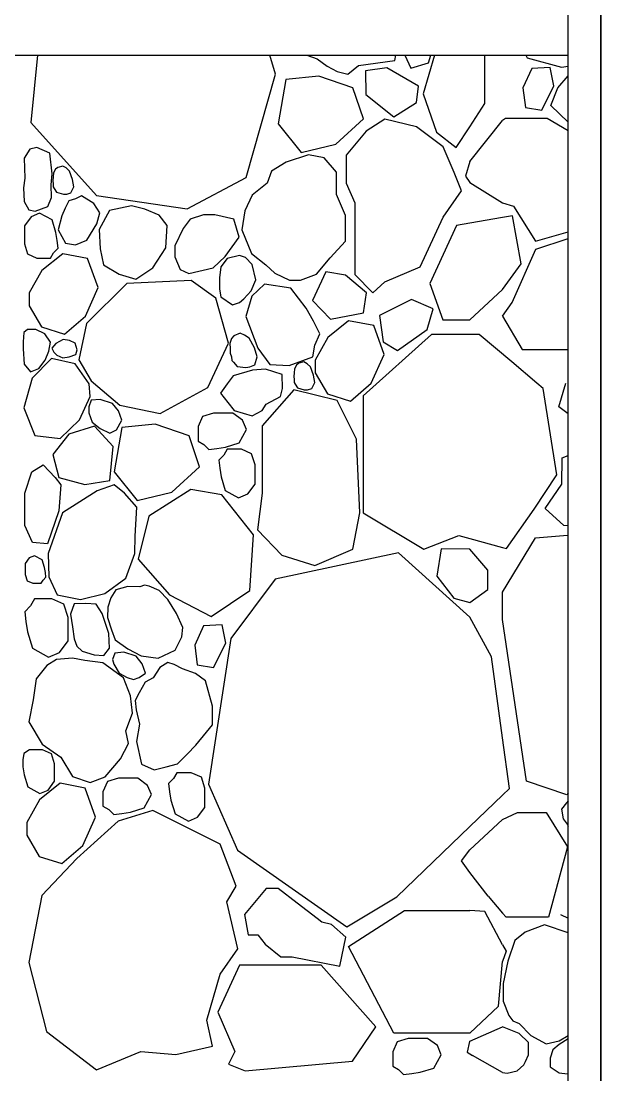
# Model space of a CAD drawing. Header units: millimetres. Extents: x 10227 to 13232, y 2 to 9351.
# Drawn here: x 11919.8 to 12008.2, y 7476.6 to 7637.4 of the extents above; entities that cross this region are included whole.
import ezdxf

# ---------------------------------------------------------------- set-up
doc = ezdxf.new("R2010")
doc.units = ezdxf.units.MM
for name, color, linetype in [('A-FLOOR-STRS', 3, 'Continuous'), ('A-WALL-FULL-EXTR', 1, 'Continuous'), ('RETINO', 20, 'Continuous')]:
    doc.layers.add(name, color=color, linetype=linetype)

msp = doc.modelspace()

# ---------------------------------------------------------------- linework, layer by layer
at = {"layer": 'A-FLOOR-STRS', "ltscale": 0.1}
for p, q in [((12003.18, 7309.22), (12003.18, 8001.78)), ((12008.18, 7309.22), (12008.18, 8001.78))]:
    msp.add_line(p, q, dxfattribs=at)
at = {"layer": 'A-WALL-FULL-EXTR', "ltscale": 0.1}
for p, q in [((12008.18, 9251.16), (12008.18, 6986)), ((11708.18, 7632.14), (12003.18, 7632.14))]:
    msp.add_line(p, q, dxfattribs=at)
at = {"layer": 'RETINO', "ltscale": 0.1}
for p, q in [((11990.5, 7624.78), (11990.5, 7632.14)), ((11988.18, 7621.24), (11990.5, 7624.78)), ((11988.18, 7615.95), (11993.18, 7622.17)), ((11988.18, 7612.72), (11993.18, 7609.64)), ((11993.18, 7607.4), (11988.18, 7606.51)), ((11988.18, 7591.78), (11993.18, 7596.42)), ((11993.18, 7592.32), (11996.17, 7587.25)), ((11994.59, 7585.36), (11989.62, 7589.56)), ((11996.17, 7587.25), (12003.18, 7587.25)), ((11998.39, 7582.14), (11994.59, 7585.36)), ((11988.18, 7558.42), (11993.18, 7557.04)), ((11990.93, 7553.61), (11988.18, 7556.8)), ((11990.93, 7550.67), (11990.93, 7553.61)), ((11988.18, 7548.64), (11990.93, 7550.67)), ((11993.18, 7546.05), (11993.18, 7550.23)), ((11991.51, 7540.36), (11988.18, 7546.45)), ((11993.18, 7528.04), (11991.51, 7540.36)), ((11988.18, 7514.47), (11993.18, 7519.28)), ((11993.18, 7515.57), (11988.18, 7510.96)), ((11990.97, 7503.85), (11988.18, 7507.48)), ((11990.97, 7503.85), (11993.18, 7501.27)), ((11990.48, 7501.51), (11988.18, 7501.7)), ((11993.18, 7496.46), (11990.48, 7501.51)), ((11992.55, 7487.08), (11993.18, 7493.88)), ((11988.18, 7482.99), (11992.55, 7487.08)), ((11988.18, 7481.74), (11993.18, 7483.91)), ((11993.18, 7476.99), (11988.59, 7479.56))]:
    msp.add_line(p, q, dxfattribs=at)
at = {"layer": 'RETINO'}
for points in [[(11922.26, 7632.14), (11921.23, 7621.87), (11931.27, 7610.75), (11945.09, 7608.74), (11954.08, 7613.48), (11958.54, 7629.27), (11957.71, 7632.14)], [(11963.33, 7632.14), (11964.9, 7631.62), (11966.42, 7630.48), (11967.94, 7629.67), (11969.57, 7629.28), (11971.21, 7630.57)], [(11971.21, 7630.57), (11976.76, 7631.34), (11976.92, 7632.14)], [(11978.26, 7632.14), (11979.18, 7630.18), (11981.88, 7631), (11982.26, 7632.14)], [(11982.81, 7632.14), (11981.06, 7626.27), (11983.13, 7620.4), (11986.12, 7618.09), (11988.18, 7621.24)], [(11996.75, 7632.14), (11996.92, 7631.73), (12002.19, 7630.33)], [(11980.04, 7624.93), (11980.35, 7627.43), (11975.53, 7630.25), (11972.29, 7629.75), (11972.35, 7626.17), (11976.6, 7622.76), (11980.04, 7624.93)], [(11996.67, 7624.17), (11999.16, 7623.77), (12001.02, 7627.48), (12000.44, 7630.3), (11997.63, 7630.14), (11996.29, 7627.16), (11996.67, 7624.17)], [(12002.19, 7630.33), (12003.18, 7630.49)], [(11965.18, 7628.95), (11960.11, 7628.44), (11958.95, 7621.68), (11962.45, 7617.33), (11967.75, 7618.6), (11971.96, 7622.44), (11970.34, 7627.2), (11965.18, 7628.95)], [(12003.18, 7621.93), (12000.55, 7624.49), (12001.63, 7627.16), (12003.18, 7628.99)], [(11975.24, 7597.56), (11980.61, 7599.87), (11984.15, 7607.43), (11986.94, 7611.45), (11985.78, 7614.24), (11984.14, 7618.19), (11980.07, 7621.25), (11975.24, 7622.41), (11972.38, 7620.57), (11969.32, 7616.9), (11969.32, 7612.61), (11970.68, 7609.61), (11970.68, 7606.61), (11970.68, 7601.64), (11970.68, 7598.72), (11973.4, 7595.92), (11975.24, 7597.56)], [(12003.18, 7620.61), (11999.97, 7622.49), (11993.63, 7622.49), (11993.18, 7622.17)], [(11920.13, 7611.92), (11920.25, 7609.84), (11920.94, 7608.55), (11921.91, 7608.36), (11923.83, 7609.06), (11924.42, 7610.45), (11924.33, 7612.39), (11924.51, 7614.04), (11924.15, 7617.2), (11922.17, 7618.09), (11921.09, 7617.82), (11920.23, 7616.44), (11920.35, 7613.4), (11920.13, 7611.92)], [(11954.89, 7601.91), (11957.06, 7600.2), (11958.47, 7598.91), (11960.68, 7597.82), (11962.37, 7597.82), (11964.83, 7598.75), (11966.88, 7601.25), (11969.21, 7603.77), (11969.21, 7607.72), (11967.85, 7610.89), (11967.85, 7614.32), (11965.98, 7616.51), (11963.6, 7616.95), (11960.2, 7615.85), (11957.93, 7614.45), (11957.27, 7612.61), (11954.99, 7610.81), (11953.89, 7608.4), (11953.4, 7605.5), (11954.89, 7601.91)], [(11988.18, 7615.95), (11987.51, 7613.69), (11988.18, 7612.72)], [(11925.17, 7611.27), (11926.21, 7610.97), (11926.71, 7610.97), (11927.34, 7611.15), (11927.78, 7612.07), (11927.61, 7613.21), (11927.15, 7614.47), (11926.63, 7614.95), (11926.14, 7615.24), (11925.34, 7615.02), (11925.01, 7614.75), (11924.72, 7614.19), (11924.66, 7613.58), (11924.58, 7613.01), (11924.66, 7612.52), (11924.66, 7612.06), (11924.81, 7611.84), (11925.17, 7611.27)], [(11925.98, 7607.63), (11925.41, 7605.53), (11926.54, 7603.49), (11928.05, 7603.25), (11929.76, 7603.93), (11931.33, 7606.43), (11931.79, 7608.13), (11930.85, 7609.53), (11928.99, 7610.7), (11928.08, 7610.22), (11927.04, 7609.96), (11926.5, 7608.84), (11925.98, 7607.63)], [(11939.86, 7599.7), (11941.84, 7602.79), (11942.05, 7606.19), (11940.84, 7607.77), (11938.62, 7608.68), (11936.58, 7609.16), (11933.25, 7608.46), (11931.67, 7605.54), (11931.82, 7602.64), (11932.34, 7600.18), (11934.72, 7598.73), (11937.27, 7597.98), (11939.86, 7599.7)], [(11993.18, 7609.64), (11994.86, 7609.13)], [(11994.86, 7609.13), (11998.2, 7603.81), (12003.18, 7605.19)], [(11925.06, 7605.09), (11924.48, 7607.02), (11922.59, 7608.07), (11921.28, 7607.51), (11920.27, 7606.14), (11920.27, 7603.4), (11920.75, 7601.83), (11922.18, 7601.2), (11924.22, 7601.2), (11924.69, 7602.02), (11925.39, 7602.74), (11925.26, 7603.89), (11925.06, 7605.09)], [(11945.36, 7598.83), (11949.06, 7599.71), (11950.86, 7601.47), (11953.03, 7604.38), (11952.2, 7607.12), (11949.29, 7607.82), (11947.58, 7607.82), (11945.55, 7607.16), (11944.48, 7605.72), (11943.2, 7603.07), (11943.2, 7601.38), (11944.04, 7599.46), (11945.36, 7598.83)], [(11993.18, 7596.42), (11996, 7600.31), (11994.7, 7607.66), (11993.18, 7607.4)], [(11988.18, 7606.51), (11986.15, 7606.15), (11982.08, 7597.33)], [(11993.18, 7592.32), (11994.65, 7594.43), (11998.26, 7602.55), (12003.18, 7604.19)], [(11922.88, 7590.73), (11926.36, 7589.62), (11929.56, 7592.36), (11931.5, 7596.73), (11929.91, 7601.13), (11926.1, 7601.87), (11922.92, 7599.33), (11921.01, 7595.88), (11921.01, 7593.93), (11922.88, 7590.73)], [(11955.58, 7597.87), (11955, 7600.25), (11953.98, 7601.31), (11953.08, 7601.6), (11951.18, 7601.13), (11950.24, 7599.89), (11950.01, 7598.19), (11950, 7596.46), (11950.22, 7595.3), (11951.99, 7594.07), (11953.07, 7594.45), (11953.71, 7594.97), (11954.82, 7596.2), (11955.58, 7597.87)], [(11949.47, 7595.11), (11945.68, 7597.8), (11935.86, 7597.31), (11929.73, 7591.23), (11928.54, 7585.7), (11930.47, 7582.46), (11934.82, 7578.77), (11940.99, 7577.52), (11948.24, 7581.45), (11951.38, 7588.25), (11949.47, 7595.11)], [(11966.25, 7599.12), (11964.22, 7594.72), (11966.95, 7591.88), (11972, 7592.83), (11972.43, 7595.91), (11969.23, 7598.6), (11966.25, 7599.12)], [(11963.21, 7593.58), (11960.91, 7596.61), (11956.88, 7597.22), (11954.94, 7595.39), (11954.04, 7592.3), (11955.84, 7587.45), (11957.71, 7584.99), (11960.65, 7584.8), (11964.26, 7586.13), (11964.56, 7587.9), (11965.31, 7589.63), (11964.35, 7591.57), (11963.21, 7593.58)], [(11982.08, 7597.33), (11984.1, 7591.78)], [(11974.99, 7588.42), (11977.14, 7587.1), (11981.71, 7590.32), (11982.59, 7593.48), (11979.31, 7594.91), (11974.44, 7592.46), (11974.99, 7588.42)], [(11966.49, 7580.5), (11969.98, 7579.39), (11973.17, 7582.13), (11975.11, 7586.5), (11973.53, 7590.9), (11969.71, 7591.64), (11966.53, 7589.1), (11964.63, 7585.65), (11964.63, 7583.7), (11966.49, 7580.5)], [(11984.1, 7591.78), (11988.18, 7591.78)], [(11920.24, 7585), (11921.17, 7583.86), (11922.46, 7584.36), (11923.41, 7585.65), (11923.99, 7586.99), (11924.23, 7588.39), (11923.36, 7589.67), (11922.01, 7590.33), (11920.76, 7590.33), (11920.17, 7589.85), (11920.08, 7588.45), (11920.05, 7587.35), (11920.24, 7585)], [(11952.69, 7584.67), (11954.03, 7584.51), (11954.64, 7584.6), (11955.39, 7584.93), (11955.76, 7586.14), (11955.34, 7587.52), (11954.53, 7588.97), (11953.81, 7589.47), (11953.16, 7589.73), (11952.22, 7589.32), (11951.85, 7588.93), (11951.61, 7588.19), (11951.64, 7587.42), (11951.66, 7586.71), (11951.84, 7586.12), (11951.92, 7585.56), (11952.15, 7585.31), (11952.69, 7584.67)], [(11989.62, 7589.56), (11982.37, 7589.56), (11971.91, 7580.19), (11971.91, 7562.36), (11981.16, 7556.82), (11986.5, 7558.88), (11988.18, 7558.42)], [(11926.1, 7586.01), (11927.11, 7586.14), (11928.1, 7586.5), (11928.33, 7587.22), (11928.01, 7588.24), (11927.12, 7588.65), (11926.17, 7588.76), (11925.04, 7588.16), (11924.47, 7587.46), (11924.76, 7586.83), (11925.2, 7586.41), (11926.1, 7586.01)], [(11927.99, 7585.08), (11924.42, 7585.89), (11921.47, 7582.89), (11920.2, 7578.38), (11921.85, 7574.13), (11925.71, 7573.7), (11928.67, 7576.51), (11930.28, 7580.1), (11930.12, 7582.04), (11927.99, 7585.08)], [(11961.91, 7581.4), (11962.95, 7581.11), (11963.45, 7581.11), (11964.09, 7581.29), (11964.53, 7582.2), (11964.36, 7583.35), (11963.89, 7584.6), (11963.37, 7585.09), (11962.89, 7585.37), (11962.09, 7585.16), (11961.75, 7584.89), (11961.47, 7584.33), (11961.4, 7583.71), (11961.33, 7583.15), (11961.4, 7582.66), (11961.4, 7582.2), (11961.55, 7581.97), (11961.91, 7581.4)], [(11959.57, 7583.45), (11957.04, 7584.28), (11955.05, 7584.1), (11952.08, 7583.24), (11951.18, 7582), (11950.18, 7580.61), (11951.31, 7579.16), (11952.26, 7577.94), (11955.02, 7577.12), (11956.52, 7577.93), (11957.11, 7578.91), (11959.32, 7580.11), (11959.63, 7581.32), (11959.57, 7583.45)], [(11993.76, 7556.88), (11997.99, 7562.91), (12001.46, 7568.15), (11999.36, 7581.32), (11998.39, 7582.14)], [(12003.18, 7577.47), (12001.79, 7578.53), (12002.81, 7582.14)], [(11964.57, 7554.33), (11970.37, 7556.8), (11971.44, 7562.36), (11970.9, 7573.59), (11967.97, 7579.46), (11961.33, 7581.1), (11956.52, 7575.63), (11956.52, 7565.34), (11955.79, 7559.76), (11959.51, 7555.88), (11964.57, 7554.33)], [(11930.61, 7576.19), (11931.84, 7575.21), (11933.28, 7574.51), (11934.32, 7575.03), (11935.11, 7576.47), (11934.6, 7577.89), (11933.71, 7579.04), (11931.84, 7579.65), (11930.46, 7579.52), (11930.08, 7578.52), (11930.09, 7577.6), (11930.61, 7576.19)], [(11950.94, 7572.38), (11953.01, 7573.01), (11954.14, 7575.05), (11953.54, 7576.46), (11952.06, 7577.54), (11949.11, 7577.54), (11947.42, 7577.03), (11946.74, 7575.49), (11946.74, 7573.29), (11947.63, 7572.78), (11948.4, 7572.03), (11949.63, 7572.17), (11950.94, 7572.38)], [(11929.49, 7566.67), (11933.29, 7567.3), (11933.82, 7572.45), (11930.96, 7575.56), (11927.04, 7574.33), (11924.62, 7571.23), (11925.51, 7567.72), (11929.49, 7566.67)], [(11940.2, 7575.85), (11935.13, 7575.34), (11933.97, 7568.58), (11937.48, 7564.23), (11942.77, 7565.5), (11946.99, 7569.34), (11945.37, 7574.1), (11940.2, 7575.85)], [(11950.26, 7567.85), (11950.89, 7565.77), (11952.93, 7564.65), (11954.34, 7565.25), (11955.43, 7566.72), (11955.43, 7569.68), (11954.91, 7571.36), (11953.37, 7572.05), (11951.17, 7572.05), (11950.66, 7571.16), (11949.91, 7570.38), (11950.05, 7569.15), (11950.26, 7567.85)], [(12002.21, 7566.73), (12002.28, 7570.74), (12003.18, 7571.09)], [(11925.53, 7562.65), (11923.8, 7557.6), (11921.48, 7557.82), (11920.31, 7560.43), (11920.31, 7565.33), (11921.42, 7568.62), (11923.13, 7569.65), (11924.94, 7567.72), (11925.84, 7566.63), (11925.53, 7562.65)], [(11937.17, 7558.79), (11937.4, 7563.22), (11935.52, 7565.36), (11933.94, 7566.62), (11931.37, 7565.72), (11926.05, 7562.32), (11923.87, 7556.12), (11924.01, 7552.59), (11925.25, 7549.85), (11928.84, 7549.13), (11932.52, 7550.06), (11935.72, 7552.37), (11937.09, 7556.13), (11937.17, 7558.79)], [(11945.63, 7565.89), (11939.22, 7561.86), (11937.63, 7555.3)], [(11955.18, 7558.99), (11950.37, 7565.08), (11945.63, 7565.89)], [(12002.52, 7560.42), (11999.68, 7563), (12002.21, 7566.73)], [(12003.18, 7560.35), (12002.52, 7560.42)], [(11937.63, 7555.3), (11942.38, 7549.82), (11948.72, 7546.51), (11954.63, 7550.52), (11955.18, 7558.99)], [(11993.18, 7550.23), (11998.2, 7558.52), (12003.11, 7558.96), (12003.18, 7558.91)], [(11923.34, 7553.98), (11922.97, 7555.16), (11921.81, 7555.8), (11921.01, 7555.46), (11920.39, 7554.62), (11920.39, 7552.94), (11920.69, 7551.98), (11921.57, 7551.59), (11922.81, 7551.59), (11923.11, 7552.09), (11923.53, 7552.54), (11923.46, 7553.24), (11923.34, 7553.98)], [(11988.18, 7546.45), (11977.3, 7556.26), (11958.52, 7552.22), (11951.73, 7543.17), (11948.34, 7520.97), (11952.74, 7510.86)], [(11988.18, 7556.8), (11988.15, 7556.8), (11983.84, 7556.86), (11983.16, 7552.68), (11985.73, 7549.31)], [(11993.18, 7557.04), (11993.76, 7556.88)], [(11937.86, 7551.05), (11936.05, 7551.12), (11934.23, 7550.62), (11933.42, 7549.39), (11933.01, 7547.94), (11932.94, 7546.4), (11933.56, 7544.52), (11934.09, 7542.95), (11936.03, 7541.6), (11938.06, 7540.55), (11940.66, 7540.18), (11943.28, 7541.41), (11944.27, 7543.41), (11944.44, 7544.84), (11943.45, 7546.99), (11942.13, 7549.11), (11940.81, 7550.49), (11939.28, 7551.18), (11938.58, 7551.3), (11937.86, 7551.05)], [(11920.72, 7544.19), (11921.48, 7541.69), (11923.93, 7540.34), (11925.61, 7541.06), (11926.92, 7542.83), (11926.92, 7546.38), (11926.3, 7548.4), (11924.45, 7549.23), (11921.82, 7549.23), (11921.2, 7548.16), (11920.31, 7547.23), (11920.47, 7545.75), (11920.72, 7544.19)], [(11929.08, 7541.24), (11930.89, 7540.68), (11932.4, 7540.57), (11933.24, 7541.68), (11933.14, 7543.94), (11932.12, 7546.98), (11931.21, 7548.41), (11929.65, 7548.53), (11927.83, 7548.45), (11927.3, 7546.86), (11927.58, 7544.93), (11927.85, 7543.12), (11928.24, 7541.99), (11929.08, 7541.24)], [(11985.73, 7549.31), (11988.18, 7548.64)], [(11946.63, 7539.15), (11949.12, 7538.75), (11950.97, 7542.46), (11950.4, 7545.28), (11947.58, 7545.12), (11946.25, 7542.14), (11946.63, 7539.15)], [(12003, 7519.35), (11996.85, 7521.39), (11993.18, 7546.05)], [(11932.22, 7539.46), (11929.48, 7539.8), (11927.6, 7540.17), (11925.14, 7539.95), (11923.7, 7539.07), (11922.08, 7537), (11921.62, 7533.81), (11920.94, 7530.44), (11922.99, 7527.07), (11925.8, 7525.06), (11927.58, 7522.13), (11930.31, 7521.22), (11932.58, 7522.09), (11934.91, 7524.8), (11936.13, 7527.16), (11935.73, 7529.07), (11936.75, 7531.8), (11936.44, 7534.43), (11935.36, 7537.17), (11932.22, 7539.46)], [(11934.69, 7537.9), (11935.92, 7537.21), (11936.89, 7536.91), (11937.79, 7537.24), (11938.71, 7537.9), (11938.21, 7539.32), (11937.32, 7540.47), (11935.44, 7541.08), (11934.07, 7540.95), (11933.69, 7539.95), (11933.89, 7539.27), (11934.69, 7537.9)], [(11937.35, 7527.45), (11938.14, 7523.98), (11940.04, 7523.12), (11941.89, 7523.61), (11943.62, 7524.06), (11945.07, 7525.54), (11946.4, 7526.9), (11948.04, 7528.91), (11948.93, 7530), (11948.93, 7532.87), (11947.87, 7536.7), (11946.38, 7537.85), (11944.37, 7538.54), (11943.12, 7539.23), (11942.15, 7539.52), (11940.93, 7538.76), (11939.9, 7537.18), (11938.66, 7536.5), (11937.79, 7534.87), (11937.18, 7533.69), (11937.3, 7532.28), (11937.84, 7530.1), (11937.35, 7527.45)], [(11993.18, 7519.28), (11994.24, 7520.29), (11993.18, 7528.04)], [(11920.22, 7522.4), (11920.79, 7520.54), (11922.62, 7519.52), (11923.89, 7520.06), (11924.87, 7521.39), (11924.87, 7524.05), (11924.4, 7525.57), (11923.01, 7526.19), (11921.04, 7526.19), (11920.16, 7525.62), (11920.02, 7524.68), (11920.03, 7523.58), (11920.22, 7522.4)], [(11942.61, 7518.5), (11943.24, 7516.42), (11945.28, 7515.3), (11946.68, 7515.9), (11947.77, 7517.37), (11947.77, 7520.33), (11947.25, 7522.02), (11945.71, 7522.7), (11943.52, 7522.7), (11943.01, 7521.81), (11942.26, 7521.03), (11942.39, 7519.8), (11942.61, 7518.5)], [(11922.5, 7509.94), (11925.99, 7508.84), (11929.18, 7511.58), (11931.13, 7515.94), (11929.54, 7520.35), (11925.72, 7521.09), (11922.55, 7518.54), (11920.64, 7515.1), (11920.64, 7513.15), (11922.5, 7509.94)], [(11936.44, 7516.69), (11938.52, 7517.32), (11939.64, 7519.36), (11939.04, 7520.76), (11937.57, 7521.85), (11934.61, 7521.85), (11932.92, 7521.34), (11932.24, 7519.79), (11932.24, 7517.6), (11933.13, 7517.09), (11933.91, 7516.34), (11935.14, 7516.48), (11936.44, 7516.69)], [(12003.18, 7519.59), (12003, 7519.35)], [(12003.18, 7518.39), (12002.95, 7518.1), (12002.17, 7517.12), (12002.45, 7515.68), (12003.03, 7514.84)], [(11943.34, 7479.72), (11948.96, 7480.98), (11948.07, 7484.97), (11950.1, 7491.95), (11952.82, 7495.81), (11951.15, 7503.01), (11952.55, 7505.38), (11950.1, 7511.79), (11939.84, 7516.96), (11934.58, 7515.3), (11928.24, 7509.6), (11922.91, 7503.99), (11920.95, 7493.74), (11923.61, 7483.2), (11931.24, 7477.38), (11938.02, 7480.17), (11943.34, 7479.72)], [(11993.18, 7515.57), (11995.45, 7516.64), (11999.81, 7516.64), (12003.08, 7511.37), (12000.17, 7500.64), (11993.73, 7500.64), (11993.18, 7501.27)], [(11952.74, 7510.86), (11969.41, 7499.21), (11977.07, 7503.79), (11988.18, 7514.47)], [(12003.03, 7514.84), (12003.18, 7514.52)], [(11988.18, 7507.48), (11986.92, 7509.28), (11988.18, 7510.96)], [(11956.97, 7496.56), (11959.36, 7494.59), (11961.12, 7494.59), (11968.39, 7493.18), (11969.28, 7497.6), (11967.1, 7499.52), (11965.61, 7499.91), (11964.91, 7500.46), (11961.85, 7502.8), (11958.94, 7505.02), (11957.13, 7505.02), (11955.36, 7502.9), (11953.83, 7501.06), (11954.37, 7497.97), (11955.88, 7497.97), (11956.97, 7496.56)], [(11969.67, 7496.19), (11978.21, 7501.7), (11988.18, 7501.7)], [(12002, 7501.08), (12003.18, 7500.49)], [(12003.18, 7498.26), (11999.56, 7499.47), (11996.62, 7498.39), (11995.05, 7497.11), (11993.98, 7493.96), (11993.27, 7490.53), (11993.27, 7487.85), (11994.16, 7485.67), (11994.75, 7484.86), (11995.72, 7484.42)], [(11993.18, 7496.46), (11993.72, 7495.46), (11993.18, 7493.88)], [(11988.18, 7482.99), (11976.62, 7482.99), (11969.67, 7496.19)], [(11952.34, 7480.19), (11951.4, 7478.25), (11953.92, 7477.2), (11970.29, 7478.68), (11973.84, 7483.91), (11965.54, 7493.33), (11953.06, 7493.33), (11949.78, 7486.17), (11952.34, 7480.19)], [(11993.18, 7476.99), (11993.89, 7476.89), (11995.42, 7477.21), (11996.42, 7478.16), (11996.66, 7478.66), (11997.13, 7479.66), (11997.13, 7481.53), (11995.72, 7482.94), (11993.18, 7483.91)], [(11995.72, 7484.42), (11997.49, 7482.6), (11999.83, 7481.34), (12001.84, 7481.8), (12003.18, 7482.59)], [(11980.63, 7477.01), (11982.71, 7477.64), (11983.83, 7479.68), (11983.24, 7481.08), (11981.76, 7482.17), (11978.8, 7482.17), (11977.12, 7481.66), (11976.43, 7480.12), (11976.43, 7477.92), (11977.32, 7477.41), (11978.1, 7476.66), (11979.33, 7476.8), (11980.63, 7477.01)], [(12003.18, 7482.08), (12001.81, 7481.23), (12000.85, 7480.43), (12000.46, 7479.17), (12000.46, 7477.83), (12001.83, 7476.93), (12003.07, 7476.76), (12003.18, 7476.78)], [(11988.18, 7481.74), (11988.13, 7481.71), (11987.77, 7480.06), (11988.59, 7479.56)]]:
    msp.add_lwpolyline(points, dxfattribs=at)

doc.saveas('drawing.dxf')
